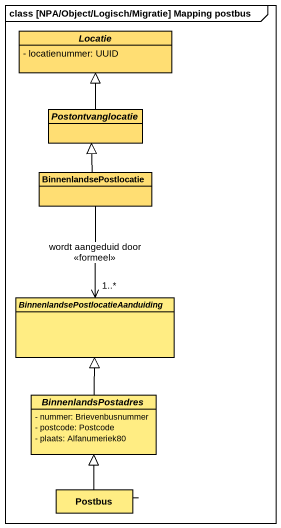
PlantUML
@startuml
mainframe class [NPA/Object/Logisch/Migratie] Mapping postbus
hide circle
hide empty members
skinparam classAttributeIconSize 0
abstract class Locatie #FFDE73 {
  - locatienummer: UUID
}
abstract class Postontvanglocatie #FFDE73
class BinnenlandsePostlocatie #FFDE73
abstract class "BinnenlandsePostlocatieAanduiding" as BinnenlandsePostlocatieAandu #FFED83
abstract class BinnenlandsPostadres #FFED83 {
  - nummer: Brievenbusnummer
  - postcode: Postcode
  - plaats: Alfanumeriek80
}
class Postbus #FFED83
Postontvanglocatie -up-|> Locatie
BinnenlandsePostlocatie -up-|> Postontvanglocatie
BinnenlandsePostlocatie --> "1..*" BinnenlandsePostlocatieAandu : wordt aangeduid door\n<<formeel>>
BinnenlandsPostadres -up-|> BinnenlandsePostlocatieAandu
Postbus -up-|> BinnenlandsPostadres
@enduml
